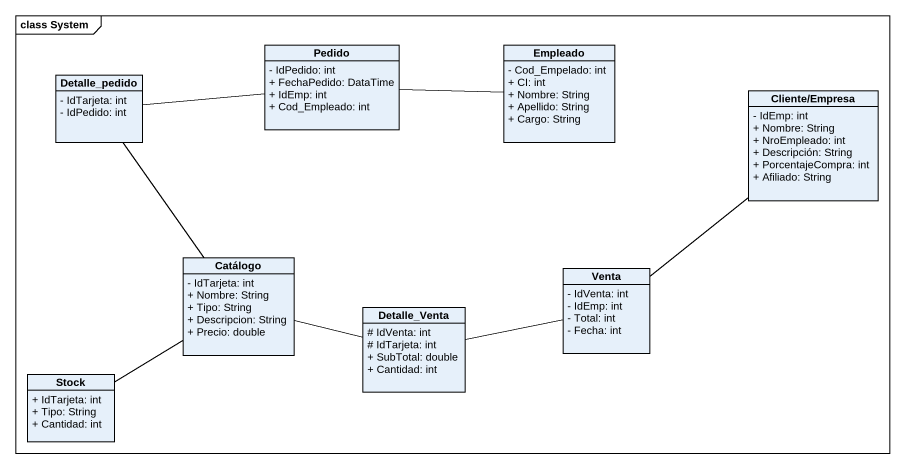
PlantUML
@startuml
mainframe class System
hide circle
hide empty members
skinparam classAttributeIconSize 0
class Detalle_pedido {
  - IdTarjeta: int
  - IdPedido: int
}
class Pedido {
  - IdPedido: int
  + FechaPedido: DataTime
  + IdEmp: int
  + Cod_Empleado: int
}
class Empleado {
  - Cod_Empelado: int
  + CI: int
  + Nombre: String
  + Apellido: String
  + Cargo: String
}
class "Cliente/Empresa" as Cliente_Empresa {
  - IdEmp: int
  + Nombre: String
  + NroEmpleado: int
  + Descripción: String
  + PorcentajeCompra: int
  + Afiliado: String
}
class Catálogo {
  - IdTarjeta: int
  + Nombre: String
  + Tipo: String
  + Descripcion: String
  + Precio: double
}
class Venta {
  - IdVenta: int
  - IdEmp: int
  - Total: int
  - Fecha: int
}
class Detalle_Venta {
  # IdVenta: int
  # IdTarjeta: int
  + SubTotal: double
  + Cantidad: int
}
class Stock {
  + IdTarjeta: int
  + Tipo: String
  + Cantidad: int
}
Detalle_pedido -- Catálogo
Pedido -left- Detalle_pedido
Empleado -left- Pedido
Cliente_Empresa -- Venta
Catálogo -right- Detalle_Venta
Venta -left- Detalle_Venta
Stock -up- Catálogo
@enduml
